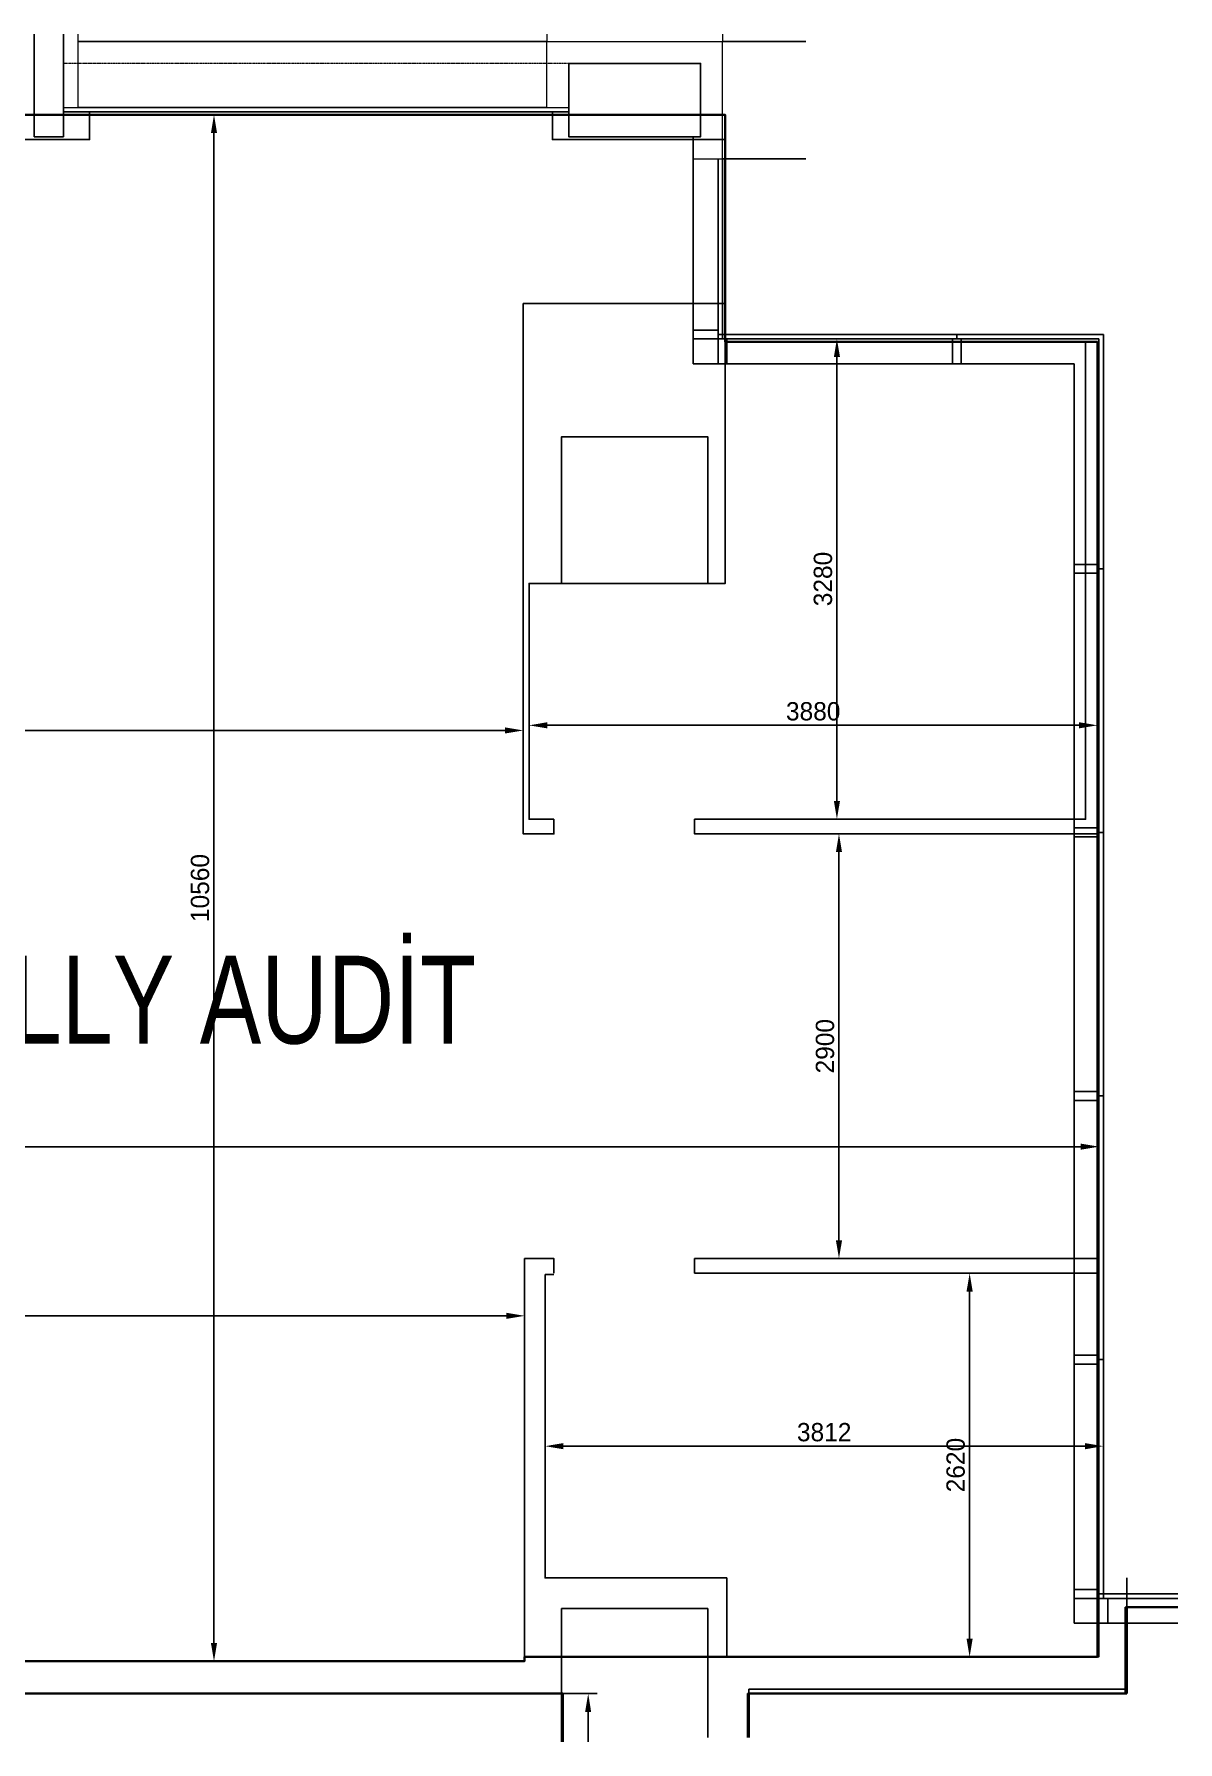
# Model space of a CAD drawing. Header units: millimetres. Extents: x 1372008 to 1411324, y -46445 to -30295.
# Drawn here: x 1403515 to 1411324, y -41955 to -30295 of the extents above; entities that cross this region are included whole.
import ezdxf

# ---------------------------------------------------------------- set-up
doc = ezdxf.new("R2010")
doc.units = ezdxf.units.MM
doc.linetypes.add('HIDDEN', pattern=[0.375, 0.25, -0.125])
for name, color, linetype in [('Divar-esas', 7, 'Continuous'), ('Divar-komek', 7, 'Continuous'), ('metal', 7, 'Continuous'), ('OFFICE_BOUNDARY', 3, 'Continuous'), ('Pencere', 7, 'Continuous'), ('plita 2', 7, 'Continuous'), ('sutun1', 7, 'Continuous')]:
    doc.layers.add(name, color=color, linetype=linetype)
doc.layers.add('Fasad detali', color=37, linetype='Continuous', lineweight=20)
doc.layers.add('obl. keramogranit', color=138, linetype='Continuous', lineweight=18, true_color=0x005252)
doc.layers.add('plita', color=182, linetype='Continuous', lineweight=5, true_color=0x3a07c5)
doc.styles.add('Yazilar', font='txt', dxfattribs={"width": 0.75})

msp = doc.modelspace()

# ---------------------------------------------------------------- linework, layer by layer
at = {"color": 1, "lineweight": 30}
for p, q in [((1395744, -30845), (1408234, -30845)), ((1408234, -30845), (1408234, -32395)), ((1408234, -32395), (1410774, -32395)), ((1410774, -32395), (1410774, -41375)), ((1410975, -41625), (1410975, -41035)), ((1410975, -41035), (1411324, -41035)), ((1410774, -41375), (1406864, -41375)), ((1406864, -41375), (1406864, -41405)), ((1406864, -41405), (1394644, -41405)), ((1400285, -41625), (1407125, -41625)), ((1407125, -41625), (1407125, -41955)), ((1408395, -41925), (1408395, -41625)), ((1408395, -41625), (1410975, -41625))]:
    msp.add_line(p, q, dxfattribs=at)
at = {"color": 18, "lineweight": -3, "true_color": 0x000000}
for p, q in [((1395744, -30845), (1408234, -30845)), ((1408234, -30845), (1408234, -32395)), ((1408234, -32395), (1410774, -32395)), ((1410774, -32395), (1410774, -41375)), ((1410965, -41625), (1410965, -41035)), ((1410965, -41035), (1411324, -41035)), ((1410774, -41375), (1406864, -41375)), ((1406864, -41375), (1406864, -41405)), ((1406864, -41405), (1394644, -41405)), ((1400275, -41625), (1407115, -41625)), ((1407115, -41625), (1407115, -41955)), ((1408385, -41925), (1408385, -41625)), ((1408385, -41625), (1410965, -41625))]:
    msp.add_line(p, q, dxfattribs=at)
at = {"color": 0, "lineweight": -2, "transparency": 16777216}
for p, q in [((1404197, -30845), (1404806, -30845)), ((1404743, -41280), (1404743, -30970)), ((1409626, -32375), (1408934, -32375)), ((1408996, -35530), (1408996, -32500)), ((1406894, -35018), (1406894, -34951)), ((1410774, -35018), (1410774, -34951)), ((1406729, -35049), (1399829, -35049)), ((1406854, -35409), (1406854, -34986)), ((1407019, -35014), (1410649, -35014)), ((1409626, -35655), (1408934, -35655)), ((1409168, -35755), (1408948, -35755)), ((1409010, -38530), (1409010, -35880)), ((1410785, -36706), (1410785, -37953)), ((1410660, -37891), (1395869, -37891)), ((1409168, -38655), (1408948, -38655)), ((1409736, -38755), (1409965, -38755)), ((1409902, -41250), (1409902, -38880)), ((1394769, -39046), (1406739, -39046)), ((1406864, -39027), (1406864, -39108)), ((1407004, -39999), (1407004, -39873)), ((1410815, -39999), (1410815, -39873)), ((1407129, -39936), (1410690, -39936)), ((1409736, -41375), (1409965, -41375)), ((1404197, -41405), (1404806, -41405)), ((1406660, -41625), (1407360, -41625))]:
    msp.add_line(p, q, dxfattribs=at)
for p, q in [((1410975, -41595), (1410975, -41035)), ((1410975, -41035), (1411324, -41035)), ((1407125, -41955), (1407125, -41625)), ((1408395, -41925), (1408395, -41595)), ((1408395, -41595), (1410975, -41595))]:
    msp.add_line(p, q)
at = {"color": 0, "lineweight": -2}
msp.add_line((1407298, -41955), (1407298, -41750), dxfattribs=at)
for points in [[(1399554, -36275), (1399554, -36375), (1399704, -36375), (1399704, -33995), (1400224, -33995), (1400224, -32855), (1399704, -32855), (1399704, -31015), (1400284, -31015), (1400284, -30825), (1403444, -30825), (1403444, -31015), (1403894, -31015), (1403894, -30825), (1407054, -30825), (1407054, -31015), (1408234, -31015), (1408234, -32135), (1406854, -32135), (1406854, -35755), (1407064, -35755), (1407064, -35655)], [(1408024, -35655), (1410694, -35655), (1410694, -32395), (1408234, -32395), (1408234, -34045), (1406894, -34045), (1406894, -35655), (1407064, -35655)], [(1408024, -35655), (1408024, -35755), (1410774, -35755), (1410774, -38655), (1408024, -38655), (1408024, -38755)], [(1407064, -38755), (1407064, -38655), (1406864, -38655), (1406864, -41405), (1400224, -41405), (1400224, -40885), (1399094, -40885), (1399094, -41405), (1394644, -41405)], [(1408024, -38755), (1410784, -38755), (1410784, -41375), (1408244, -41375), (1408244, -40835), (1407004, -40835), (1407004, -38763)], [(1407064, -38763), (1407004, -38763)], [(1410975, -41035), (1410975, -40835)], [(1400285, -41625), (1407125, -41625)]]:
    msp.add_lwpolyline(points)
at = {"color": 0, "transparency": 16777216}
for points in [[(1404722, -30970), (1404764, -30970), (1404743, -30845)], [(1408975, -32500), (1409017, -32500), (1408996, -32375)], [(1406729, -35028), (1406729, -35070), (1406854, -35049)], [(1407019, -34993), (1407019, -35035), (1406894, -35014)], [(1410649, -34993), (1410649, -35035), (1410774, -35014)], [(1408975, -35530), (1409017, -35530), (1408996, -35655)], [(1408989, -35880), (1409031, -35880), (1409010, -35755)], [(1410660, -37870), (1410660, -37912), (1410785, -37891)], [(1408989, -38530), (1409031, -38530), (1409010, -38655)], [(1409881, -38880), (1409923, -38880), (1409902, -38755)], [(1406739, -39025), (1406739, -39067), (1406864, -39046)], [(1407129, -39915), (1407129, -39957), (1407004, -39936)], [(1410690, -39915), (1410690, -39957), (1410815, -39936)], [(1409881, -41250), (1409923, -41250), (1409902, -41375)], [(1404722, -41280), (1404764, -41280), (1404743, -41405)], [(1407277, -41750), (1407318, -41750), (1407298, -41625)]]:
    msp.add_solid(points, dxfattribs=at)
at = {"layer": 'Divar-komek'}
for p, q in [((1407015, -30345), (1403815, -30345)), ((1408215, -30345), (1408784, -30345)), ((1408215, -30345), (1408784, -30345)), ((1408215, -30345), (1408784, -30345)), ((1408784, -31145), (1408215, -31145)), ((1408784, -31145), (1408215, -31145)), ((1408784, -31145), (1408215, -31145))]:
    msp.add_line(p, q, dxfattribs=at)
at = {"layer": 'Fasad detali'}
for p, q in [((1407015, -30295), (1407015, -30345)), ((1408215, -30295), (1408215, -30345))]:
    msp.add_line(p, q, dxfattribs=at)
at = {"layer": 'metal'}
for p, q in [((1408215, -32345), (1408185, -32345)), ((1408215, -32345), (1408215, -32375)), ((1409815, -32345), (1409815, -32375)), ((1410815, -33945), (1410785, -33945)), ((1410815, -35745), (1410785, -35745)), ((1410815, -37545), (1410785, -37545)), ((1410815, -39345), (1410785, -39345)), ((1410815, -40945), (1410785, -40945)), ((1410815, -40945), (1410815, -40975))]:
    msp.add_line(p, q, dxfattribs=at)
for points in [[(1408185, -32315), (1408015, -32315), (1408015, -32375), (1408185, -32375)], [(1408245, -32375), (1408245, -32545), (1408185, -32545), (1408185, -32375)], [(1409845, -32375), (1409845, -32545), (1409785, -32545), (1409785, -32375)], [(1410785, -33915), (1410615, -33915), (1410615, -33975), (1410785, -33975)], [(1410785, -35715), (1410615, -35715), (1410615, -35775), (1410785, -35775)], [(1410785, -37515), (1410615, -37515), (1410615, -37575), (1410785, -37575)], [(1410785, -39315), (1410615, -39315), (1410615, -39375), (1410785, -39375)], [(1410785, -40915), (1410615, -40915), (1410615, -40975), (1410785, -40975)], [(1410845, -40975), (1410845, -41145), (1410785, -41145), (1410785, -40975)]]:
    msp.add_lwpolyline(points, close=True, dxfattribs=at)
at = {"layer": 'obl. keramogranit'}
for p, q in [((1403815, -30795), (1403815, -30295)), ((1407015, -30345), (1408215, -30345)), ((1407015, -30795), (1407015, -30345)), ((1408215, -31145), (1408215, -30345)), ((1403715, -30795), (1403815, -30795)), ((1407015, -30795), (1407165, -30795)), ((1408015, -31145), (1408015, -30995)), ((1408015, -31145), (1408215, -31145))]:
    msp.add_line(p, q, dxfattribs=at)
at = {"layer": 'OFFICE_BOUNDARY'}
msp.add_lwpolyline([(1394644, -39945), (1394644, -37545), (1395744, -37545), (1395744, -30845), (1408234, -30845), (1408234, -32395), (1410774, -32395), (1410774, -41375), (1406864, -41375), (1406864, -41405), (1394644, -41405), (1394644, -39945)], close=True, dxfattribs=at)
at = {"layer": 'Pencere'}
for p, q in [((1407165, -30825), (1403715, -30825)), ((1407015, -30795), (1403815, -30795)), ((1408185, -31145), (1408185, -32375)), ((1408215, -31145), (1408215, -32345)), ((1408185, -32375), (1410785, -32375)), ((1408215, -32345), (1410815, -32345)), ((1410785, -32375), (1410785, -40975)), ((1410815, -32345), (1410815, -40945)), ((1411324, -40975), (1410785, -40975)), ((1410815, -40945), (1411324, -40945))]:
    msp.add_line(p, q, dxfattribs=at)
at = {"layer": 'plita', "linetype": 'HIDDEN', "ltscale": 5}
msp.add_line((1407165, -30495), (1403715, -30495), dxfattribs=at)
at = {"layer": 'plita 2'}
for p, q in [((1408015, -30995), (1408015, -32545)), ((1408015, -32545), (1410615, -32545)), ((1410615, -32545), (1410615, -41145)), ((1411324, -41145), (1410615, -41145))]:
    msp.add_line(p, q, dxfattribs=at)
at = {"layer": 'sutun1'}
for p, q in [((1403515, -30995), (1403515, -30295)), ((1403715, -30295), (1403715, -30995)), ((1403715, -30995), (1403515, -30995)), ((1408115, -41045), (1407115, -41045)), ((1407115, -41045), (1407115, -41955)), ((1408115, -41925), (1408115, -41045))]:
    msp.add_line(p, q, dxfattribs=at)
for points in [[(1407165, -30495), (1408065, -30495), (1408065, -30995), (1407165, -30995)], [(1407115, -34045), (1408115, -34045), (1408115, -33045), (1407115, -33045)]]:
    msp.add_lwpolyline(points, close=True, dxfattribs=at)

# ---------------------------------------------------------------- texts
at = {"color": 0, "transparency": 16777216, "char_height": 125, "attachment_point": 5, "rotation": 90}
for s, insert in [('3280', (1408901, -34015)), ('10560', (1404648, -36125)), ('2900', (1408915, -37205)), ('2620', (1409807, -40065))]:
    msp.add_mtext(s, dxfattribs=dict(at, insert=insert))
at = {"color": 0, "transparency": 16777216, "char_height": 125, "attachment_point": 5}
for s, insert in [('3880', (1408834, -34919)), ('3812', (1408909, -39841))]:
    msp.add_mtext(s, dxfattribs=dict(at, insert=insert))
at = {"layer": 'Divar-esas', "insert": (1400489, -36587), "char_height": 600, "attachment_point": 1, "style": 'Yazilar'}
msp.add_mtext_dynamic_manual_height_columns('{\\f@Arial Unicode MS|b0|i0|c0|p34;BAKER TİLLY AUDİT }', width=8453.4, gutter_width=250, heights=[-745], dxfattribs=at)

doc.saveas('drawing.dxf')
